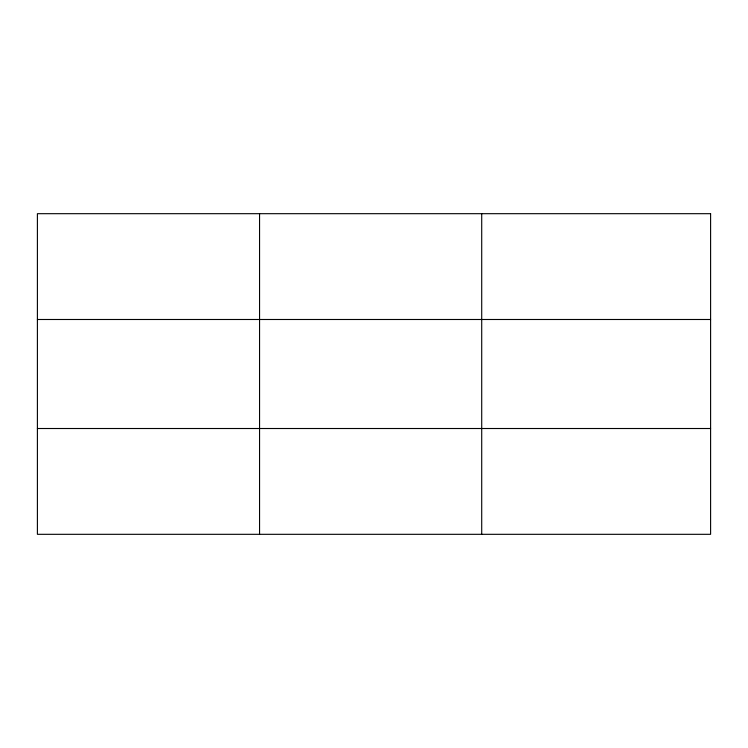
<?xml version="1.0" encoding="UTF-8"?>
<svg xmlns="http://www.w3.org/2000/svg" width="748" height="748" viewBox="0 0 748 748"><rect width="100%" height="100%" fill="white"/><g stroke="black" fill="none" stroke-linecap="round" stroke-linejoin="round"><path stroke-width="1.12" d="M259.556 534.315L259.556 213.685M481.712 534.315L481.712 213.685M37.4 319.49L710.6 319.49M37.4 428.511L710.6 428.511M710.6 213.685L710.6 534.315L37.4 534.315L37.4 213.685L710.6 213.685"/></g></svg>
